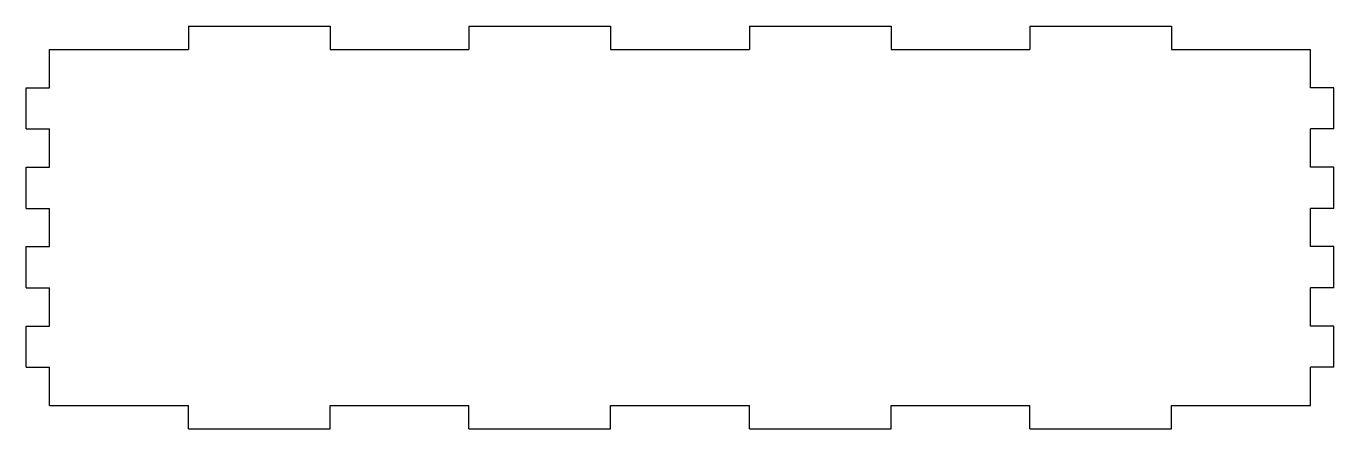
# Model space of a CAD drawing. Header units: millimetres. Extents: x -5 to 275, y -5 to 81.
import ezdxf

# ---------------------------------------------------------------- set-up
doc = ezdxf.new("R2010")
doc.units = ezdxf.units.MM
doc.layers.get('0').update_dxf_attribs({"lineweight": 25, "true_color": 0xffffff})

msp = doc.modelspace()

# ---------------------------------------------------------------- linework, layer by layer
for p, q in [((29.7, 81.2), (29.7, 76.2)), ((29.7, 81.2), (60, 81.2)), ((60, 81.2), (60, 76.2)), ((89.7, 81.2), (89.7, 76.2)), ((89.7, 81.2), (120, 81.2)), ((120, 81.2), (120, 76.2)), ((149.7, 81.2), (149.7, 76.2)), ((149.7, 81.2), (180, 81.2)), ((180, 81.2), (180, 76.2)), ((209.7, 81.2), (209.7, 76.2)), ((209.7, 81.2), (240, 81.2)), ((240, 81.2), (240, 76.2)), ((0, 76.2), (29.7, 76.2)), ((0, 68), (0, 76.2)), ((60, 76.2), (89.7, 76.2)), ((120, 76.2), (149.7, 76.2)), ((180, 76.2), (209.7, 76.2)), ((240, 76.2), (269.7, 76.2)), ((269.7, 68), (269.7, 76.2)), ((-5, 59.2), (-5, 68)), ((-5, 68), (0, 68)), ((274.7, 68), (269.7, 68)), ((274.7, 59.2), (274.7, 68)), ((-5, 59.2), (0, 59.2)), ((0, 51), (0, 59.2)), ((269.7, 51), (269.7, 59.2)), ((274.7, 59.2), (269.7, 59.2)), ((-5, 42.2), (-5, 51)), ((-5, 51), (0, 51)), ((274.7, 51), (269.7, 51)), ((274.7, 42.2), (274.7, 51)), ((-5, 42.2), (0, 42.2)), ((0, 34), (0, 42.2)), ((269.7, 34), (269.7, 42.2)), ((274.7, 42.2), (269.7, 42.2)), ((-5, 25.2), (-5, 34)), ((-5, 34), (0, 34)), ((274.7, 34), (269.7, 34)), ((274.7, 25.2), (274.7, 34)), ((-5, 25.2), (0, 25.2)), ((0, 17), (0, 25.2)), ((269.7, 17), (269.7, 25.2)), ((274.7, 25.2), (269.7, 25.2)), ((-5, 8.2), (-5, 17)), ((-5, 17), (0, 17)), ((274.7, 17), (269.7, 17)), ((274.7, 8.2), (274.7, 17)), ((-5, 8.2), (0, 8.2)), ((0, 0), (0, 8.2)), ((269.7, 0), (269.7, 8.2)), ((274.7, 8.2), (269.7, 8.2)), ((0, 0), (29.7, 0)), ((29.7, -5), (29.7, 0)), ((60, 0), (89.7, 0)), ((60, -5), (60, 0)), ((89.7, -5), (89.7, 0)), ((120, 0), (149.7, 0)), ((120, -5), (120, 0)), ((149.7, -5), (149.7, 0)), ((180, 0), (209.7, 0)), ((180, -5), (180, 0)), ((209.7, -5), (209.7, 0)), ((240, 0), (269.7, 0)), ((240, -5), (240, 0)), ((29.7, -5), (60, -5)), ((89.7, -5), (120, -5)), ((149.7, -5), (180, -5)), ((209.7, -5), (240, -5))]:
    msp.add_line(p, q)

doc.saveas('drawing.dxf')
